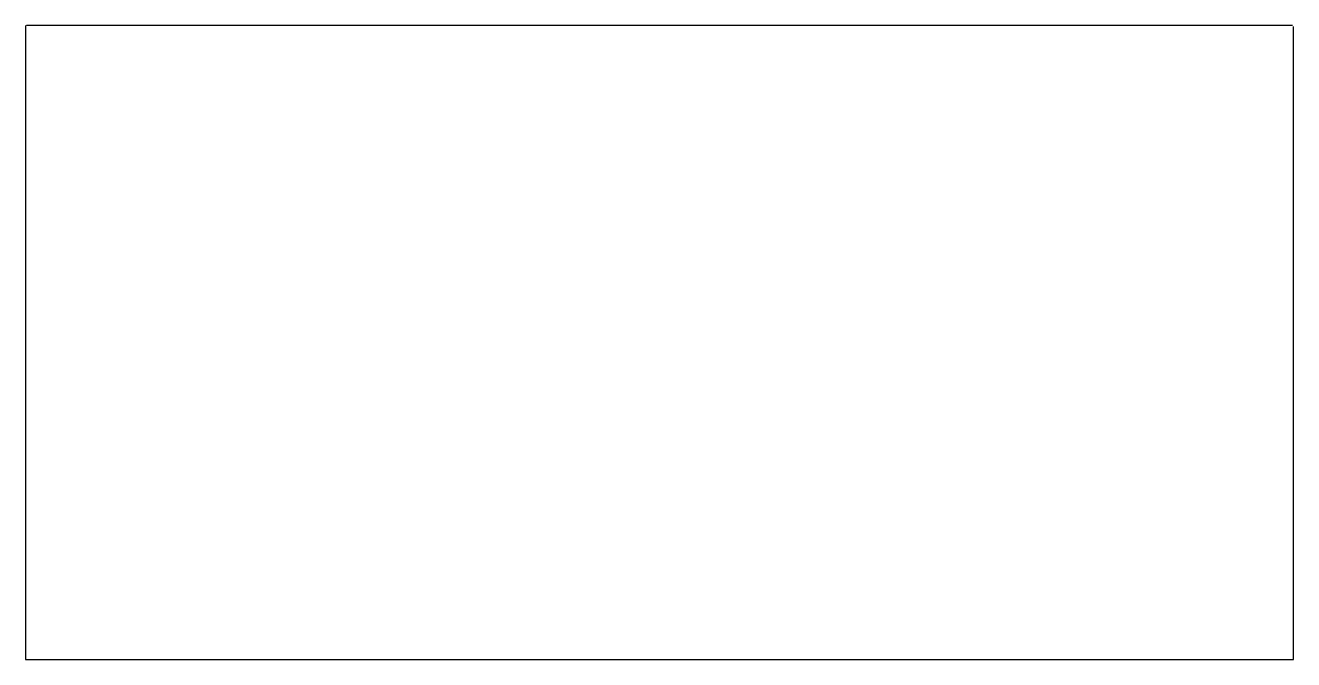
# Model space of a CAD drawing. Header units: metres. Extents: x 0 to 100, y 0 to 50.
import ezdxf

# ---------------------------------------------------------------- set-up
doc = ezdxf.new("R2010")
doc.units = ezdxf.units.M

msp = doc.modelspace()

# ---------------------------------------------------------------- linework, layer by layer
for p, q in [((0, 50), (0, 0)), ((99.9, 50), (0.1, 50)), ((100, 0), (100, 49.9)), ((0, 0), (100, 0))]:
    msp.add_line(p, q)

doc.saveas('drawing.dxf')
